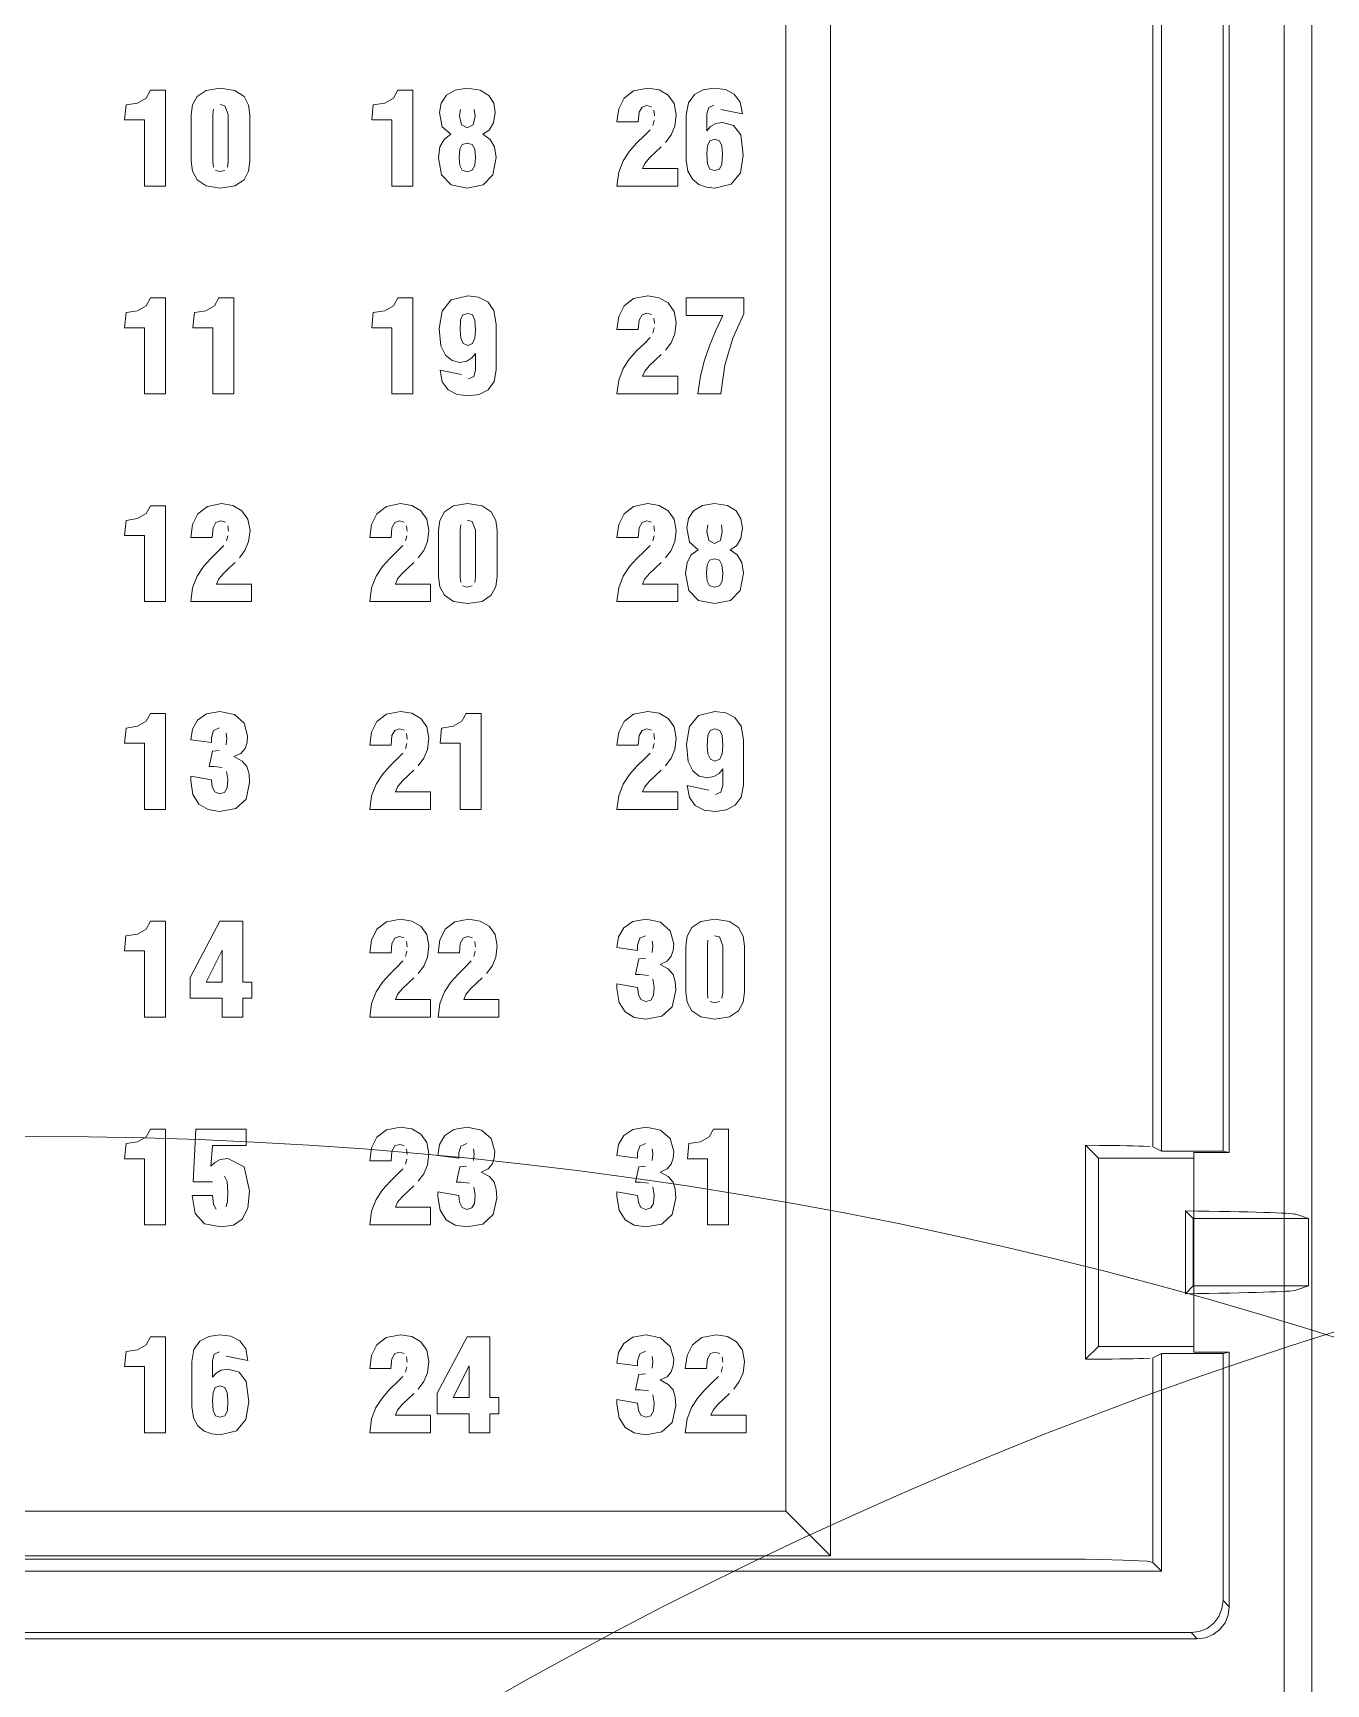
# Model space of a CAD drawing. Header units: millimetres. Extents: x -6000 to 26000, y -6000 to 26000.
# Drawn here: x 122.663 to 125.454, y -4534.939 to -4531.375 of the extents above; entities that cross this region are included whole.
import ezdxf

# ---------------------------------------------------------------- set-up
doc = ezdxf.new("R2010")
doc.units = ezdxf.units.MM
doc.header["$MEASUREMENT"] = 0
doc.layers.add('Чертеж и Рисунок_Ном._пера__7', color=7, linetype='Continuous', lineweight=15)

msp = doc.modelspace()

# ---------------------------------------------------------------- linework, layer by layer
at = {"layer": 'Чертеж и Рисунок_Ном._пера__7', "color": 7, "linetype": 'Continuous', "lineweight": 15}
for p, q in [((125.3639, -4534.9602), (125.3639, -4528.3644)), ((125.4242, -4528.3644), (125.4242, -4534.9602)), ((125.4242, -4528.3644), (125.4242, -4534.9602)), ((125.4242, -4534.9184), (125.4242, -4528.3647)), ((125.0804, -4533.7796), (125.0804, -4529.2135)), ((125.0996, -4533.7892), (125.0996, -4529.2039)), ((125.2322, -4533.7892), (125.2322, -4529.2039)), ((125.2456, -4529.2013), (125.2456, -4533.7919)), ((124.2885, -4534.5664), (124.2885, -4530.6716)), ((124.3849, -4530.768), (124.3849, -4534.6628)), ((124.9355, -4533.7763), (124.9634, -4533.8041)), ((124.9355, -4534.2384), (124.9355, -4533.7763)), ((125.0996, -4533.7892), (125.0804, -4533.7796)), ((125.2322, -4533.7892), (125.0996, -4533.7892)), ((125.2456, -4533.7919), (125.2322, -4533.7892)), ((124.9634, -4534.2105), (124.9634, -4533.8041)), ((124.9634, -4533.8041), (125.1691, -4533.8041)), ((125.1691, -4533.7919), (125.1691, -4533.8041)), ((125.2456, -4533.7919), (125.1691, -4533.7919)), ((125.1691, -4534.2105), (125.1691, -4533.8041)), ((125.1512, -4533.9179), (125.1512, -4534.0967)), ((125.1512, -4533.9179), (125.1679, -4533.9346)), ((125.4169, -4533.9346), (125.3892, -4533.9254)), ((125.1679, -4533.9346), (125.1679, -4534.08)), ((125.4169, -4533.9346), (125.1679, -4533.9346)), ((125.4169, -4533.9346), (125.4169, -4534.08)), ((125.1512, -4534.0967), (125.1679, -4534.08)), ((125.1679, -4534.08), (125.4169, -4534.08)), ((125.3892, -4534.0893), (125.4169, -4534.08)), ((124.9355, -4534.2384), (124.9634, -4534.2105)), ((124.9634, -4534.2105), (125.1691, -4534.2105)), ((125.1691, -4534.2228), (125.1691, -4534.2105)), ((125.0996, -4534.2255), (125.0804, -4534.235)), ((125.0804, -4534.6767), (125.0804, -4534.235)), ((125.2322, -4534.2255), (125.0996, -4534.2255)), ((125.0996, -4534.6959), (125.0996, -4534.2255)), ((125.2456, -4534.2228), (125.1691, -4534.2228)), ((125.2456, -4534.2228), (125.2322, -4534.2255)), ((125.2322, -4534.7593), (125.2322, -4534.2255)), ((125.2456, -4534.2228), (125.2456, -4534.7726)), ((120.917, -4534.5664), (124.2885, -4534.5664)), ((124.2885, -4534.5664), (124.3849, -4534.6628)), ((124.8719, -4534.6696), (120.3336, -4534.6696)), ((124.3849, -4534.6628), (120.8206, -4534.6628)), ((125.0804, -4534.6767), (125.0996, -4534.6959)), ((120.1059, -4534.6959), (125.0996, -4534.6959)), ((125.2456, -4534.7726), (125.2322, -4534.7593)), ((125.1763, -4534.8419), (120.0291, -4534.8419)), ((120.0425, -4534.8285), (125.163, -4534.8285)), ((125.1763, -4534.8419), (125.163, -4534.8285))]:
    msp.add_line(p, q, dxfattribs=at)
at = {"layer": 'Чертеж и Рисунок_Ном._пера__7', "color": 7, "linetype": 'Continuous', "lineweight": 15, "flags": 128}
for points in [[(122.904, -4531.7055), (122.9494, -4531.7055), (122.9494, -4531.4985), (122.917, -4531.4985), (122.9075, -4531.5155)], [(123.037, -4531.499), (123.0178, -4531.512)], [(123.0674, -4531.4941), (123.037, -4531.499)], [(123.0991, -4531.499), (123.0674, -4531.4941)], [(123.1187, -4531.5121), (123.0991, -4531.499)], [(123.4378, -4531.7055), (123.4831, -4531.7055), (123.4831, -4531.4985), (123.4507, -4531.4985), (123.4413, -4531.5155)], [(123.5743, -4531.4983), (123.5555, -4531.5096), (123.5443, -4531.5263)], [(123.6006, -4531.4941), (123.5743, -4531.4983)], [(123.6287, -4531.4984), (123.6006, -4531.4941)], [(123.6473, -4531.5098), (123.6287, -4531.4984)], [(123.9597, -4531.5), (123.9392, -4531.5158)], [(123.9901, -4531.4941), (123.9597, -4531.5)], [(124.0147, -4531.498), (123.9901, -4531.4941)], [(124.0342, -4531.5093), (124.0147, -4531.498)], [(124.047, -4531.5274), (124.0342, -4531.5093)], [(124.0908, -4531.508), (124.078, -4531.5259)], [(124.1331, -4531.4941), (124.1098, -4531.4975), (124.0908, -4531.508)], [(124.1577, -4531.4972), (124.1331, -4531.4941)], [(124.1771, -4531.5069), (124.1577, -4531.4972)], [(124.1898, -4531.5242), (124.1771, -4531.5069)], [(122.8889, -4531.5263), (122.864, -4531.5301), (122.8607, -4531.5627), (122.904, -4531.5627), (122.904, -4531.7055)], [(122.9075, -4531.5155), (122.8889, -4531.5263)], [(123.0076, -4531.5305), (123.0047, -4531.5521)], [(123.0178, -4531.512), (123.0076, -4531.5305)], [(123.0526, -4531.6645), (123.0515, -4531.6528), (123.0515, -4531.5513), (123.0526, -4531.5395)], [(123.0668, -4531.5298), (123.0774, -4531.5323)], [(123.0774, -4531.5323), (123.0845, -4531.5513), (123.0845, -4531.6528), (123.0829, -4531.6645)], [(123.1286, -4531.5306), (123.1187, -4531.5121)], [(123.1286, -4531.6732), (123.1313, -4531.6517), (123.1313, -4531.5521), (123.1286, -4531.5306)], [(123.4227, -4531.5263), (123.3977, -4531.5301), (123.3945, -4531.5627), (123.4378, -4531.5627), (123.4378, -4531.7055)], [(123.4413, -4531.5155), (123.4227, -4531.5263)], [(123.5443, -4531.5263), (123.5405, -4531.5465), (123.5467, -4531.5775)], [(123.5883, -4531.5734), (123.5841, -4531.5545), (123.586, -4531.5401)], [(123.6155, -4531.5401), (123.6174, -4531.5545), (123.6132, -4531.5734)], [(123.6577, -4531.5266), (123.6473, -4531.5098)], [(123.6609, -4531.5465), (123.6577, -4531.5266)], [(123.9275, -4531.539), (123.9238, -4531.5669), (123.9697, -4531.5669), (123.9717, -4531.5462), (123.9778, -4531.5349)], [(123.9392, -4531.5158), (123.9275, -4531.539)], [(123.9778, -4531.5349), (123.988, -4531.5315)], [(123.988, -4531.5315), (123.9983, -4531.5343)], [(124.0034, -4531.542), (124.0048, -4531.5536)], [(124.0516, -4531.5518), (124.047, -4531.5274)], [(124.078, -4531.5259), (124.0734, -4531.5518), (124.0734, -4531.6493), (124.077, -4531.6736)], [(124.1181, -4531.586), (124.1181, -4531.5498), (124.1218, -4531.5358)], [(124.1218, -4531.5358), (124.1331, -4531.5309)], [(124.1478, -4531.5401), (124.1944, -4531.5498), (124.1898, -4531.5242)], [(123.0047, -4531.5521), (123.0047, -4531.6517), (123.0076, -4531.6733), (123.0178, -4531.6919)], [(123.5467, -4531.5775), (123.5652, -4531.5936)], [(123.6132, -4531.5734), (123.6006, -4531.5798), (123.5883, -4531.5734)], [(123.6478, -4531.5848), (123.6573, -4531.569)], [(123.6573, -4531.569), (123.6609, -4531.5465)], [(124.0039, -4531.5634), (124.0009, -4531.5745)], [(124.0404, -4531.5952), (124.0485, -4531.5761)], [(124.0485, -4531.5761), (124.0516, -4531.5518)], [(124.1369, -4531.5705), (124.126, -4531.5769), (124.1181, -4531.586)], [(124.1514, -4531.568), (124.1369, -4531.5705)], [(124.1756, -4531.5745), (124.1514, -4531.568)], [(124.1909, -4531.5952), (124.1756, -4531.5745)], [(123.5652, -4531.5936), (123.5504, -4531.6048), (123.5413, -4531.6212)], [(123.5844, -4531.6259), (123.5898, -4531.6161), (123.6006, -4531.6131)], [(123.6006, -4531.6131), (123.6112, -4531.6161)], [(123.6112, -4531.6161), (123.6167, -4531.626), (123.6182, -4531.644)], [(123.6341, -4531.5936), (123.6478, -4531.5848)], [(123.6498, -4531.6048), (123.6341, -4531.5936)], [(123.6596, -4531.6211), (123.6498, -4531.6048)], [(123.9668, -4531.6123), (123.9511, -4531.63)], [(123.9821, -4531.5973), (123.9668, -4531.6123)], [(123.9951, -4531.5842), (123.9821, -4531.5973)], [(124.0286, -4531.6113), (124.0404, -4531.5952)], [(124.1181, -4531.636), (124.1193, -4531.6188), (124.1241, -4531.608), (124.1343, -4531.6042), (124.1448, -4531.608)], [(124.1448, -4531.608), (124.15, -4531.619)], [(124.1901, -4531.6767), (124.1962, -4531.6387), (124.1909, -4531.5952)], [(123.5413, -4531.6212), (123.5382, -4531.6446), (123.5452, -4531.6815)], [(123.5829, -4531.644), (123.5844, -4531.6259)], [(123.5844, -4531.6612), (123.5829, -4531.644)], [(123.6182, -4531.644), (123.6168, -4531.6612)], [(123.656, -4531.6814), (123.663, -4531.644), (123.6596, -4531.6211)], [(123.9374, -4531.6509), (123.9275, -4531.6759)], [(123.9511, -4531.63), (123.9374, -4531.6509)], [(123.984, -4531.6567), (123.9941, -4531.6447)], [(123.9941, -4531.6447), (124.0067, -4531.6325)], [(124.0067, -4531.6325), (124.0192, -4531.621)], [(124.1194, -4531.6577), (124.1181, -4531.636)], [(124.15, -4531.619), (124.1514, -4531.6363)], [(124.1514, -4531.6363), (124.1501, -4531.6582)], [(123.0774, -4531.6718), (123.0668, -4531.6743), (123.0571, -4531.6718)], [(123.1187, -4531.6918), (123.1286, -4531.6732)], [(123.5452, -4531.6815), (123.5661, -4531.703)], [(123.5898, -4531.6713), (123.5844, -4531.6612)], [(123.6114, -4531.6713), (123.6006, -4531.6746), (123.5898, -4531.6713)], [(123.6168, -4531.6612), (123.6114, -4531.6713)], [(123.6351, -4531.703), (123.656, -4531.6814)], [(123.9238, -4531.7055), (124.0551, -4531.7055), (124.0551, -4531.6676), (123.9792, -4531.6676), (123.984, -4531.6567)], [(123.9275, -4531.6759), (123.9238, -4531.7055)], [(124.077, -4531.6736), (124.0865, -4531.6909)], [(124.1242, -4531.669), (124.1194, -4531.6577)], [(124.1343, -4531.6723), (124.1242, -4531.669)], [(124.1449, -4531.6692), (124.1343, -4531.6723)], [(124.1501, -4531.6582), (124.1449, -4531.6692)], [(124.1702, -4531.7012), (124.1901, -4531.6767)], [(123.0178, -4531.6919), (123.037, -4531.705)], [(123.037, -4531.705), (123.0674, -4531.7099)], [(123.0674, -4531.7099), (123.0991, -4531.705)], [(123.0991, -4531.705), (123.1187, -4531.6918)], [(123.5661, -4531.703), (123.6006, -4531.7099)], [(123.6006, -4531.7099), (123.6351, -4531.703)], [(124.0865, -4531.6909), (124.1004, -4531.7021), (124.1169, -4531.7081), (124.1343, -4531.7099)], [(124.1343, -4531.7099), (124.1702, -4531.7012)], [(122.9075, -4531.964), (122.8889, -4531.9748)], [(122.904, -4532.1541), (122.9494, -4532.1541), (122.9494, -4531.9471), (122.917, -4531.9471), (122.9075, -4531.964)], [(123.055, -4531.964), (123.0364, -4531.9748)], [(123.0515, -4532.1541), (123.0969, -4532.1541), (123.0969, -4531.9471), (123.0645, -4531.9471), (123.055, -4531.964)], [(123.4413, -4531.964), (123.4227, -4531.9748)], [(123.4378, -4532.1541), (123.4831, -4532.1541), (123.4831, -4531.9471), (123.4507, -4531.9471), (123.4413, -4531.964)], [(123.6015, -4531.9427), (123.5659, -4531.9513), (123.5463, -4531.9755)], [(123.6251, -4531.9456), (123.6015, -4531.9427)], [(123.658, -4531.9743), (123.6447, -4531.9556), (123.6251, -4531.9456)], [(123.9392, -4531.9644), (123.9275, -4531.9875)], [(123.9597, -4531.9485), (123.9392, -4531.9644)], [(123.9901, -4531.9427), (123.9597, -4531.9485)], [(124.0147, -4531.9466), (123.9901, -4531.9427)], [(124.0342, -4531.9579), (124.0147, -4531.9466)], [(124.047, -4531.976), (124.0342, -4531.9579)], [(124.1736, -4532.0339), (124.1976, -4531.9816), (124.1976, -4531.9471), (124.0728, -4531.9471), (124.0728, -4531.9851), (124.1526, -4531.9851), (124.1368, -4532.019)], [(122.8889, -4531.9748), (122.864, -4531.9786), (122.8607, -4532.0113), (122.904, -4532.0113), (122.904, -4532.1541)], [(123.0364, -4531.9748), (123.0115, -4531.9786), (123.0082, -4532.0113), (123.0515, -4532.0113), (123.0515, -4532.1541)], [(123.4227, -4531.9748), (123.3977, -4531.9786), (123.3945, -4532.0113), (123.4378, -4532.0113), (123.4378, -4532.1541)], [(123.5463, -4531.9755), (123.5402, -4532.0134), (123.5438, -4532.0504)], [(123.585, -4532.0166), (123.5862, -4531.9947)], [(123.5862, -4531.9947), (123.5911, -4531.9835)], [(123.5911, -4531.9835), (123.6015, -4531.9804)], [(123.6015, -4531.9804), (123.6117, -4531.9836)], [(123.6117, -4531.9836), (123.6168, -4531.9949)], [(123.6168, -4531.9949), (123.6182, -4532.0166)], [(123.6583, -4532.1277), (123.663, -4532.102), (123.663, -4532.0036), (123.658, -4531.9743)], [(123.9275, -4531.9875), (123.9238, -4532.0154), (123.9697, -4532.0154), (123.9717, -4531.9948), (123.9778, -4531.9835)], [(123.9778, -4531.9835), (123.988, -4531.9801)], [(123.988, -4531.9801), (123.9983, -4531.9828)], [(124.0034, -4531.9905), (124.0048, -4532.0022)], [(124.0516, -4532.0004), (124.047, -4531.976)], [(124.0485, -4532.0247), (124.0516, -4532.0004)], [(123.5864, -4532.0342), (123.585, -4532.0166)], [(123.6015, -4532.0499), (123.5916, -4532.0457), (123.5864, -4532.0342)], [(123.6168, -4532.0342), (123.6117, -4532.0457)], [(123.6182, -4532.0166), (123.6168, -4532.0342)], [(123.9951, -4532.0328), (123.9821, -4532.0459)], [(124.0039, -4532.0119), (124.0009, -4532.023)], [(124.0286, -4532.0599), (124.0404, -4532.0438)], [(124.0404, -4532.0438), (124.0485, -4532.0247)], [(124.1368, -4532.019), (124.1235, -4532.0504)], [(124.1566, -4532.0923), (124.1736, -4532.0339)], [(123.5438, -4532.0504), (123.5534, -4532.0709)], [(123.5534, -4532.0709), (123.5676, -4532.0824)], [(123.5994, -4532.0833), (123.6104, -4532.0764)], [(123.6117, -4532.0457), (123.6015, -4532.0499)], [(123.6104, -4532.0764), (123.6182, -4532.0669), (123.6182, -4532.1029), (123.6145, -4532.1168)], [(123.9511, -4532.0785), (123.9374, -4532.0995)], [(123.9668, -4532.0609), (123.9511, -4532.0785)], [(123.9821, -4532.0459), (123.9668, -4532.0609)], [(124.0067, -4532.081), (124.0192, -4532.0695)], [(124.1235, -4532.0504), (124.1128, -4532.0816)], [(123.5417, -4532.1029), (123.5463, -4532.1284), (123.559, -4532.1457)], [(123.5883, -4532.1126), (123.5417, -4532.1029)], [(123.5676, -4532.0824), (123.5847, -4532.0861)], [(123.5847, -4532.0861), (123.5994, -4532.0833)], [(123.9238, -4532.1541), (124.0551, -4532.1541), (124.0551, -4532.1161), (123.9792, -4532.1161), (123.984, -4532.1053)], [(123.9374, -4532.0995), (123.9275, -4532.1244)], [(123.984, -4532.1053), (123.9941, -4532.0932)], [(123.9941, -4532.0932), (124.0067, -4532.081)], [(124.1128, -4532.0816), (124.1044, -4532.1154)], [(124.1482, -4532.1541), (124.1566, -4532.0923)], [(123.559, -4532.1457), (123.5784, -4532.1555)], [(123.6145, -4532.1168), (123.6029, -4532.1217)], [(123.6263, -4532.1553), (123.6454, -4532.1452)], [(123.6454, -4532.1452), (123.6583, -4532.1277)], [(123.9275, -4532.1244), (123.9238, -4532.1541)], [(124.1044, -4532.1154), (124.0984, -4532.1541), (124.1482, -4532.1541)], [(123.5784, -4532.1555), (123.6029, -4532.1585), (123.6263, -4532.1553)], [(122.904, -4532.6026), (122.9494, -4532.6026), (122.9494, -4532.3957), (122.917, -4532.3957), (122.9075, -4532.4126)], [(123.0397, -4532.3971), (123.0192, -4532.4129)], [(123.0701, -4532.3912), (123.0397, -4532.3971)], [(123.0947, -4532.3951), (123.0701, -4532.3912)], [(123.1142, -4532.4064), (123.0947, -4532.3951)], [(123.426, -4532.3971), (123.4054, -4532.4129)], [(123.4563, -4532.3912), (123.426, -4532.3971)], [(123.481, -4532.3951), (123.4563, -4532.3912)], [(123.5004, -4532.4064), (123.481, -4532.3951)], [(123.5707, -4532.3961), (123.5515, -4532.4091)], [(123.6012, -4532.3912), (123.5707, -4532.3961)], [(123.6329, -4532.3962), (123.6012, -4532.3912)], [(123.6525, -4532.4092), (123.6329, -4532.3962)], [(123.9597, -4532.3971), (123.9392, -4532.4129)], [(123.9901, -4532.3912), (123.9597, -4532.3971)], [(124.0147, -4532.3951), (123.9901, -4532.3912)], [(124.0342, -4532.4064), (124.0147, -4532.3951)], [(124.1081, -4532.3954), (124.0893, -4532.4068), (124.078, -4532.4234)], [(124.1343, -4532.3912), (124.1081, -4532.3954)], [(124.1624, -4532.3955), (124.1343, -4532.3912)], [(124.1811, -4532.407), (124.1624, -4532.3955)], [(122.8889, -4532.4234), (122.864, -4532.4272), (122.8607, -4532.4598), (122.904, -4532.4598), (122.904, -4532.6026)], [(122.9075, -4532.4126), (122.8889, -4532.4234)], [(123.0075, -4532.4361), (123.0038, -4532.464), (123.0497, -4532.464), (123.0517, -4532.4433), (123.0578, -4532.432)], [(123.0192, -4532.4129), (123.0075, -4532.4361)], [(123.0578, -4532.432), (123.068, -4532.4286)], [(123.068, -4532.4286), (123.0783, -4532.4314)], [(123.127, -4532.4245), (123.1142, -4532.4064)], [(123.1316, -4532.4489), (123.127, -4532.4245)], [(123.3938, -4532.4361), (123.3901, -4532.464), (123.436, -4532.464), (123.438, -4532.4433), (123.4441, -4532.432)], [(123.4054, -4532.4129), (123.3938, -4532.4361)], [(123.4441, -4532.432), (123.4543, -4532.4286)], [(123.4543, -4532.4286), (123.4645, -4532.4314)], [(123.5132, -4532.4245), (123.5004, -4532.4064)], [(123.5178, -4532.4489), (123.5132, -4532.4245)], [(123.5414, -4532.4277), (123.5385, -4532.4493)], [(123.5515, -4532.4091), (123.5414, -4532.4277)], [(123.6006, -4532.4269), (123.6112, -4532.4294)], [(123.6112, -4532.4294), (123.6182, -4532.4484), (123.6182, -4532.5499), (123.6167, -4532.5617)], [(123.6623, -4532.4277), (123.6525, -4532.4092)], [(123.6623, -4532.5703), (123.6651, -4532.5488), (123.6651, -4532.4493), (123.6623, -4532.4277)], [(123.9275, -4532.4361), (123.9238, -4532.464), (123.9697, -4532.464), (123.9717, -4532.4433), (123.9778, -4532.432)], [(123.9392, -4532.4129), (123.9275, -4532.4361)], [(123.9778, -4532.432), (123.988, -4532.4286)], [(123.988, -4532.4286), (123.9983, -4532.4314)], [(124.047, -4532.4245), (124.0342, -4532.4064)], [(124.0516, -4532.4489), (124.047, -4532.4245)], [(124.078, -4532.4234), (124.0743, -4532.4436), (124.0804, -4532.4746)], [(124.1914, -4532.4237), (124.1811, -4532.407)], [(124.1947, -4532.4436), (124.1914, -4532.4237)], [(123.0839, -4532.4605), (123.0809, -4532.4716)], [(123.0834, -4532.4391), (123.0848, -4532.4507)], [(123.1285, -4532.4732), (123.1316, -4532.4489)], [(123.4701, -4532.4605), (123.4671, -4532.4716)], [(123.4696, -4532.4391), (123.471, -4532.4507)], [(123.5148, -4532.4732), (123.5178, -4532.4489)], [(123.5385, -4532.4493), (123.5385, -4532.5488), (123.5414, -4532.5704), (123.5515, -4532.589)], [(123.5864, -4532.5617), (123.5853, -4532.5499), (123.5853, -4532.4484), (123.5864, -4532.4366)], [(124.0039, -4532.4605), (124.0009, -4532.4716)], [(124.0034, -4532.4391), (124.0048, -4532.4507)], [(124.0485, -4532.4732), (124.0516, -4532.4489)], [(124.122, -4532.4705), (124.1178, -4532.4516), (124.1197, -4532.4372)], [(124.1469, -4532.4705), (124.1343, -4532.4769), (124.122, -4532.4705)], [(124.1492, -4532.4372), (124.1511, -4532.4516), (124.1469, -4532.4705)], [(124.1815, -4532.4819), (124.191, -4532.4661)], [(124.191, -4532.4661), (124.1947, -4532.4436)], [(123.0621, -4532.4944), (123.0468, -4532.5095)], [(123.0751, -4532.4813), (123.0621, -4532.4944)], [(123.1086, -4532.5084), (123.1204, -4532.4923)], [(123.1204, -4532.4923), (123.1285, -4532.4732)], [(123.4484, -4532.4944), (123.4331, -4532.5095)], [(123.4613, -4532.4813), (123.4484, -4532.4944)], [(123.4949, -4532.5084), (123.5066, -4532.4923)], [(123.5066, -4532.4923), (123.5148, -4532.4732)], [(123.9821, -4532.4944), (123.9668, -4532.5095)], [(123.9951, -4532.4813), (123.9821, -4532.4944)], [(124.0286, -4532.5084), (124.0404, -4532.4923)], [(124.0404, -4532.4923), (124.0485, -4532.4732)], [(124.099, -4532.4908), (124.0841, -4532.5019), (124.075, -4532.5183)], [(124.0804, -4532.4746), (124.099, -4532.4908)], [(124.1679, -4532.4908), (124.1815, -4532.4819)], [(124.1835, -4532.5019), (124.1679, -4532.4908)], [(124.1933, -4532.5182), (124.1835, -4532.5019)], [(123.0311, -4532.5271), (123.0174, -4532.548)], [(123.0468, -4532.5095), (123.0311, -4532.5271)], [(123.064, -4532.5538), (123.0741, -4532.5418)], [(123.0741, -4532.5418), (123.0867, -4532.5296)], [(123.0867, -4532.5296), (123.0992, -4532.5181)], [(123.4174, -4532.5271), (123.4036, -4532.548)], [(123.4331, -4532.5095), (123.4174, -4532.5271)], [(123.4502, -4532.5538), (123.4603, -4532.5418)], [(123.4603, -4532.5418), (123.473, -4532.5296)], [(123.473, -4532.5296), (123.4854, -4532.5181)], [(123.9511, -4532.5271), (123.9374, -4532.548)], [(123.9668, -4532.5095), (123.9511, -4532.5271)], [(123.984, -4532.5538), (123.9941, -4532.5418)], [(123.9941, -4532.5418), (124.0067, -4532.5296)], [(124.0067, -4532.5296), (124.0192, -4532.5181)], [(124.075, -4532.5183), (124.0719, -4532.5417), (124.0789, -4532.5786)], [(124.1167, -4532.5411), (124.1182, -4532.523)], [(124.1182, -4532.5583), (124.1167, -4532.5411)], [(124.1182, -4532.523), (124.1236, -4532.5132), (124.1343, -4532.5102)], [(124.1343, -4532.5102), (124.1449, -4532.5132)], [(124.1449, -4532.5132), (124.1504, -4532.5231), (124.152, -4532.5411)], [(124.152, -4532.5411), (124.1506, -4532.5583)], [(124.1897, -4532.5785), (124.1967, -4532.5411), (124.1933, -4532.5182)], [(123.0038, -4532.6026), (123.1351, -4532.6026), (123.1351, -4532.5647), (123.0592, -4532.5647), (123.064, -4532.5538)], [(123.0075, -4532.573), (123.0038, -4532.6026)], [(123.0174, -4532.548), (123.0075, -4532.573)], [(123.3901, -4532.6026), (123.5214, -4532.6026), (123.5214, -4532.5647), (123.4454, -4532.5647), (123.4502, -4532.5538)], [(123.3938, -4532.573), (123.3901, -4532.6026)], [(123.4036, -4532.548), (123.3938, -4532.573)], [(123.6112, -4532.5689), (123.6006, -4532.5714), (123.5909, -4532.5689)], [(123.6525, -4532.589), (123.6623, -4532.5703)], [(123.9238, -4532.6026), (124.0551, -4532.6026), (124.0551, -4532.5647), (123.9792, -4532.5647), (123.984, -4532.5538)], [(123.9275, -4532.573), (123.9238, -4532.6026)], [(123.9374, -4532.548), (123.9275, -4532.573)], [(124.1236, -4532.5684), (124.1182, -4532.5583)], [(124.1452, -4532.5684), (124.1343, -4532.5717), (124.1236, -4532.5684)], [(124.1506, -4532.5583), (124.1452, -4532.5684)], [(124.1688, -4532.6001), (124.1897, -4532.5785)], [(123.5515, -4532.589), (123.5707, -4532.6022)], [(123.5707, -4532.6022), (123.6012, -4532.607)], [(123.6012, -4532.607), (123.6329, -4532.6021)], [(123.6329, -4532.6021), (123.6525, -4532.589)], [(124.0789, -4532.5786), (124.0998, -4532.6001)], [(124.0998, -4532.6001), (124.1343, -4532.607)], [(124.1343, -4532.607), (124.1688, -4532.6001)], [(122.9075, -4532.8611), (122.8889, -4532.8719)], [(122.904, -4533.0512), (122.9494, -4533.0512), (122.9494, -4532.8442), (122.917, -4532.8442), (122.9075, -4532.8611)], [(123.0183, -4532.8584), (123.0071, -4532.8779), (123.0035, -4532.901), (123.0483, -4532.9069)], [(123.0379, -4532.8449), (123.0183, -4532.8584)], [(123.0665, -4532.8398), (123.0379, -4532.8449)], [(123.0978, -4532.8465), (123.0665, -4532.8398)], [(123.1187, -4532.8648), (123.0978, -4532.8465)], [(123.4054, -4532.8615), (123.3938, -4532.8846)], [(123.426, -4532.8456), (123.4054, -4532.8615)], [(123.4563, -4532.8398), (123.426, -4532.8456)], [(123.481, -4532.8437), (123.4563, -4532.8398)], [(123.5004, -4532.855), (123.481, -4532.8437)], [(123.5132, -4532.8731), (123.5004, -4532.855)], [(123.5888, -4532.8611), (123.5702, -4532.8719)], [(123.5853, -4533.0512), (123.6306, -4533.0512), (123.6306, -4532.8442), (123.5982, -4532.8442), (123.5888, -4532.8611)], [(123.9392, -4532.8615), (123.9275, -4532.8846)], [(123.9597, -4532.8456), (123.9392, -4532.8615)], [(123.9901, -4532.8398), (123.9597, -4532.8456)], [(124.0147, -4532.8437), (123.9901, -4532.8398)], [(124.0342, -4532.855), (124.0147, -4532.8437)], [(124.047, -4532.8731), (124.0342, -4532.855)], [(124.1352, -4532.8398), (124.0997, -4532.8484), (124.08, -4532.8726)], [(124.1589, -4532.8427), (124.1352, -4532.8398)], [(124.1918, -4532.8714), (124.1784, -4532.8527), (124.1589, -4532.8427)], [(122.8889, -4532.8719), (122.864, -4532.8757), (122.8607, -4532.9084), (122.904, -4532.9084), (122.904, -4533.0512)], [(123.0483, -4532.9069), (123.0483, -4532.8957), (123.053, -4532.8809)], [(123.053, -4532.8809), (123.0656, -4532.8754)], [(123.08, -4532.8868), (123.0815, -4532.8975), (123.0799, -4532.9118)], [(123.1263, -4532.8925), (123.1187, -4532.8648)], [(123.1252, -4532.907), (123.1263, -4532.8925)], [(123.3938, -4532.8846), (123.3901, -4532.9125), (123.436, -4532.9125), (123.438, -4532.8919), (123.4441, -4532.8806)], [(123.4441, -4532.8806), (123.4543, -4532.8772)], [(123.4543, -4532.8772), (123.4645, -4532.8799)], [(123.4696, -4532.8876), (123.471, -4532.8993)], [(123.5178, -4532.8975), (123.5132, -4532.8731)], [(123.5148, -4532.9218), (123.5178, -4532.8975)], [(123.5702, -4532.8719), (123.5452, -4532.8757), (123.542, -4532.9084), (123.5853, -4532.9084), (123.5853, -4533.0512)], [(123.9275, -4532.8846), (123.9238, -4532.9125), (123.9697, -4532.9125), (123.9717, -4532.8919), (123.9778, -4532.8806)], [(123.9778, -4532.8806), (123.988, -4532.8772)], [(123.988, -4532.8772), (123.9983, -4532.8799)], [(124.0034, -4532.8876), (124.0048, -4532.8993)], [(124.0516, -4532.8975), (124.047, -4532.8731)], [(124.0485, -4532.9218), (124.0516, -4532.8975)], [(124.08, -4532.8726), (124.074, -4532.9105), (124.0775, -4532.9475)], [(124.1187, -4532.9137), (124.1199, -4532.8918)], [(124.1199, -4532.8918), (124.1248, -4532.8806)], [(124.1248, -4532.8806), (124.1352, -4532.8775)], [(124.1352, -4532.8775), (124.1455, -4532.8807)], [(124.1455, -4532.8807), (124.1506, -4532.892)], [(124.1506, -4532.892), (124.152, -4532.9137)], [(124.192, -4533.0248), (124.1967, -4532.9991), (124.1967, -4532.9007), (124.1918, -4532.8714)], [(123.065, -4532.9244), (123.0506, -4532.9255), (123.0436, -4532.9587), (123.0539, -4532.9587), (123.0716, -4532.961)], [(123.0969, -4532.9373), (123.1119, -4532.9302)], [(123.1119, -4532.9302), (123.1209, -4532.9198)], [(123.1209, -4532.9198), (123.1252, -4532.907)], [(123.4613, -4532.9299), (123.4484, -4532.943)], [(123.4701, -4532.909), (123.4671, -4532.9201)], [(123.5066, -4532.9409), (123.5148, -4532.9218)], [(123.9951, -4532.9299), (123.9821, -4532.943)], [(124.0039, -4532.909), (124.0009, -4532.9201)], [(124.0404, -4532.9409), (124.0485, -4532.9218)], [(124.1202, -4532.9314), (124.1187, -4532.9137)], [(124.1352, -4532.947), (124.1253, -4532.9428), (124.1202, -4532.9314)], [(124.1506, -4532.9314), (124.1455, -4532.9428)], [(124.152, -4532.9137), (124.1506, -4532.9314)], [(123.0811, -4532.9694), (123.0839, -4532.9864)], [(123.1146, -4532.9469), (123.0969, -4532.9373)], [(123.1248, -4532.9589), (123.1146, -4532.9469)], [(123.1296, -4532.9742), (123.1248, -4532.9589)], [(123.4331, -4532.958), (123.4174, -4532.9756)], [(123.4484, -4532.943), (123.4331, -4532.958)], [(123.473, -4532.9781), (123.4854, -4532.9666)], [(123.4949, -4532.957), (123.5066, -4532.9409)], [(123.9668, -4532.958), (123.9511, -4532.9756)], [(123.9821, -4532.943), (123.9668, -4532.958)], [(124.0067, -4532.9781), (124.0192, -4532.9666)], [(124.0286, -4532.957), (124.0404, -4532.9409)], [(124.0775, -4532.9475), (124.0872, -4532.968)], [(124.0872, -4532.968), (124.1013, -4532.9796)], [(124.1455, -4532.9428), (124.1352, -4532.947)], [(124.1441, -4532.9735), (124.152, -4532.964), (124.152, -4533), (124.1482, -4533.0139)], [(123.0499, -4533.0022), (123.0483, -4532.9873), (123.0035, -4532.9793), (123.0035, -4532.9897), (123.0082, -4533.0194)], [(123.0555, -4533.0133), (123.0499, -4533.0022)], [(123.0839, -4532.9864), (123.0823, -4533.0046), (123.0767, -4533.0146)], [(123.1229, -4533.029), (123.1307, -4532.9932)], [(123.1307, -4532.9932), (123.1296, -4532.9742)], [(123.3901, -4533.0512), (123.5214, -4533.0512), (123.5214, -4533.0132), (123.4454, -4533.0132), (123.4502, -4533.0024)], [(123.4036, -4532.9966), (123.3938, -4533.0216)], [(123.4174, -4532.9756), (123.4036, -4532.9966)], [(123.4502, -4533.0024), (123.4603, -4532.9904)], [(123.4603, -4532.9904), (123.473, -4532.9781)], [(123.9238, -4533.0512), (124.0551, -4533.0512), (124.0551, -4533.0132), (123.9792, -4533.0132), (123.984, -4533.0024)], [(123.9374, -4532.9966), (123.9275, -4533.0216)], [(123.9511, -4532.9756), (123.9374, -4532.9966)], [(123.984, -4533.0024), (123.9941, -4532.9904)], [(123.9941, -4532.9904), (124.0067, -4532.9781)], [(124.0754, -4533), (124.08, -4533.0255), (124.0927, -4533.0428)], [(124.1221, -4533.0097), (124.0754, -4533)], [(124.1013, -4532.9796), (124.1184, -4532.9832)], [(124.1184, -4532.9832), (124.1331, -4532.9804)], [(124.1331, -4532.9804), (124.1441, -4532.9735)], [(123.0082, -4533.0194), (123.0211, -4533.0399)], [(123.0211, -4533.0399), (123.0409, -4533.0518)], [(123.0659, -4533.0176), (123.0555, -4533.0133)], [(123.0767, -4533.0146), (123.0659, -4533.0176)], [(123.1007, -4533.0492), (123.1229, -4533.029)], [(123.3938, -4533.0216), (123.3901, -4533.0512)], [(123.9275, -4533.0216), (123.9238, -4533.0512)], [(124.1482, -4533.0139), (124.1367, -4533.0188)], [(124.1792, -4533.0424), (124.192, -4533.0248)], [(123.0409, -4533.0518), (123.0659, -4533.0556)], [(123.0659, -4533.0556), (123.1007, -4533.0492)], [(124.0927, -4533.0428), (124.1121, -4533.0526)], [(124.1121, -4533.0526), (124.1367, -4533.0556), (124.1601, -4533.0524)], [(124.1601, -4533.0524), (124.1792, -4533.0424)], [(123.4563, -4533.2884), (123.426, -4533.2942)], [(123.481, -4533.2922), (123.4563, -4533.2884)], [(123.6038, -4533.2884), (123.5735, -4533.2942)], [(123.6285, -4533.2922), (123.6038, -4533.2884)], [(123.9865, -4533.2884), (123.9579, -4533.2934)], [(124.0178, -4533.295), (123.9865, -4533.2884)], [(124.1349, -4533.2884), (124.1045, -4533.2932)], [(124.1666, -4533.2933), (124.1349, -4533.2884)], [(122.8888, -4533.3205), (122.8638, -4533.3243), (122.8606, -4533.3569), (122.9039, -4533.3569), (122.9039, -4533.4997)], [(122.9074, -4533.3097), (122.8888, -4533.3205)], [(122.9039, -4533.4997), (122.9492, -4533.4997), (122.9492, -4533.2928), (122.9168, -4533.2928), (122.9074, -4533.3097)], [(123.4054, -4533.31), (123.3938, -4533.3332)], [(123.426, -4533.2942), (123.4054, -4533.31)], [(123.4441, -4533.3291), (123.4543, -4533.3257)], [(123.4543, -4533.3257), (123.4645, -4533.3285)], [(123.5004, -4533.3035), (123.481, -4533.2922)], [(123.5132, -4533.3216), (123.5004, -4533.3035)], [(123.5178, -4533.3461), (123.5132, -4533.3216)], [(123.5529, -4533.31), (123.5413, -4533.3332)], [(123.5735, -4533.2942), (123.5529, -4533.31)], [(123.5916, -4533.3291), (123.6018, -4533.3257)], [(123.6018, -4533.3257), (123.612, -4533.3285)], [(123.6479, -4533.3035), (123.6285, -4533.2922)], [(123.6607, -4533.3216), (123.6479, -4533.3035)], [(123.6653, -4533.3461), (123.6607, -4533.3216)], [(123.9383, -4533.307), (123.9271, -4533.3265), (123.9235, -4533.3496), (123.9683, -4533.3555)], [(123.9579, -4533.2934), (123.9383, -4533.307)], [(123.973, -4533.3295), (123.9856, -4533.324)], [(124.0387, -4533.3134), (124.0178, -4533.295)], [(124.0463, -4533.3411), (124.0387, -4533.3134)], [(124.0751, -4533.3248), (124.0722, -4533.3464)], [(124.0852, -4533.3062), (124.0751, -4533.3248)], [(124.1045, -4533.2932), (124.0852, -4533.3062)], [(124.1343, -4533.324), (124.1449, -4533.3265)], [(124.1449, -4533.3265), (124.152, -4533.3455), (124.152, -4533.447), (124.1504, -4533.4588)], [(124.1862, -4533.3063), (124.1666, -4533.2933)], [(124.1961, -4533.3249), (124.1862, -4533.3063)], [(124.1961, -4533.4674), (124.1988, -4533.4459), (124.1988, -4533.3464), (124.1961, -4533.3249)], [(123.3938, -4533.3332), (123.3901, -4533.3611), (123.436, -4533.3611), (123.438, -4533.3404), (123.4441, -4533.3291)], [(123.4701, -4533.3576), (123.4671, -4533.3687)], [(123.4696, -4533.3362), (123.471, -4533.3478)], [(123.5148, -4533.3704), (123.5178, -4533.3461)], [(123.5413, -4533.3332), (123.5376, -4533.3611), (123.5835, -4533.3611), (123.5855, -4533.3404), (123.5916, -4533.3291)], [(123.6176, -4533.3576), (123.6146, -4533.3687)], [(123.6171, -4533.3362), (123.6185, -4533.3478)], [(123.6623, -4533.3704), (123.6653, -4533.3461)], [(123.9683, -4533.3555), (123.9683, -4533.3443), (123.973, -4533.3295)], [(124, -4533.3354), (124.0015, -4533.3461), (123.9999, -4533.3604)], [(124.0408, -4533.3684), (124.0452, -4533.3555)], [(124.0452, -4533.3555), (124.0463, -4533.3411)], [(124.0722, -4533.3464), (124.0722, -4533.4459), (124.0751, -4533.4675), (124.0852, -4533.4862)], [(124.1201, -4533.4588), (124.119, -4533.447), (124.119, -4533.3455), (124.1201, -4533.3337)], [(123.4484, -4533.3915), (123.4331, -4533.4066)], [(123.4613, -4533.3785), (123.4484, -4533.3915)], [(123.4949, -4533.4055), (123.5066, -4533.3894)], [(123.5066, -4533.3894), (123.5148, -4533.3704)], [(123.5959, -4533.3915), (123.5806, -4533.4066)], [(123.6088, -4533.3785), (123.5959, -4533.3915)], [(123.6424, -4533.4055), (123.6541, -4533.3894)], [(123.6541, -4533.3894), (123.6623, -4533.3704)], [(123.985, -4533.373), (123.9706, -4533.374), (123.9636, -4533.4073), (123.9739, -4533.4073), (123.9916, -4533.4096)], [(124.0169, -4533.3858), (124.0319, -4533.3788)], [(124.0346, -4533.3954), (124.0169, -4533.3858)], [(124.0319, -4533.3788), (124.0408, -4533.3684)], [(124.0448, -4533.4075), (124.0346, -4533.3954)], [(123.4174, -4533.4242), (123.4036, -4533.4451)], [(123.4331, -4533.4066), (123.4174, -4533.4242)], [(123.4603, -4533.4389), (123.473, -4533.4267)], [(123.473, -4533.4267), (123.4854, -4533.4152)], [(123.5649, -4533.4242), (123.5511, -4533.4451)], [(123.5806, -4533.4066), (123.5649, -4533.4242)], [(123.6078, -4533.4389), (123.6205, -4533.4267)], [(123.6205, -4533.4267), (123.6329, -4533.4152)], [(123.9699, -4533.4508), (123.9683, -4533.4359), (123.9235, -4533.4279), (123.9235, -4533.4382), (123.9282, -4533.4679)], [(124.0011, -4533.418), (124.0039, -4533.435)], [(124.0496, -4533.4227), (124.0448, -4533.4075)], [(124.0507, -4533.4417), (124.0496, -4533.4227)], [(123.3901, -4533.4997), (123.5214, -4533.4997), (123.5214, -4533.4618), (123.4454, -4533.4618), (123.4502, -4533.4509)], [(123.4036, -4533.4451), (123.3938, -4533.4701)], [(123.4502, -4533.4509), (123.4603, -4533.4389)], [(123.5376, -4533.4997), (123.6689, -4533.4997), (123.6689, -4533.4618), (123.5929, -4533.4618), (123.5977, -4533.4509)], [(123.5511, -4533.4451), (123.5413, -4533.4701)], [(123.5977, -4533.4509), (123.6078, -4533.4389)], [(123.9282, -4533.4679), (123.9411, -4533.4884)], [(123.9755, -4533.4619), (123.9699, -4533.4508)], [(123.9859, -4533.4662), (123.9755, -4533.4619)], [(123.9967, -4533.4631), (123.9859, -4533.4662)], [(124.0039, -4533.435), (124.0023, -4533.4531), (123.9967, -4533.4631)], [(124.0428, -4533.4776), (124.0507, -4533.4417)], [(124.1449, -4533.466), (124.1343, -4533.4685), (124.1246, -4533.466)], [(124.1862, -4533.4861), (124.1961, -4533.4674)], [(123.3938, -4533.4701), (123.3901, -4533.4997)], [(123.5413, -4533.4701), (123.5376, -4533.4997)], [(123.9411, -4533.4884), (123.9609, -4533.5003)], [(123.9609, -4533.5003), (123.9859, -4533.5042)], [(123.9859, -4533.5042), (124.0207, -4533.4978)], [(124.0207, -4533.4978), (124.0428, -4533.4776)], [(124.0852, -4533.4862), (124.1045, -4533.4993)], [(124.1045, -4533.4993), (124.1349, -4533.5042)], [(124.1349, -4533.5042), (124.1666, -4533.4992)], [(124.1666, -4533.4992), (124.1862, -4533.4861)], [(122.904, -4533.9483), (122.9494, -4533.9483), (122.9494, -4533.7413), (122.917, -4533.7413), (122.9075, -4533.7583)], [(123.0509, -4533.7767), (123.1231, -4533.7767), (123.1231, -4533.7413), (123.0147, -4533.7413), (123.0088, -4533.8553), (123.0509, -4533.8553)], [(123.426, -4533.7428), (123.4054, -4533.7586)], [(123.4563, -4533.7369), (123.426, -4533.7428)], [(123.481, -4533.7408), (123.4563, -4533.7369)], [(123.5004, -4533.7521), (123.481, -4533.7408)], [(123.5132, -4533.7702), (123.5004, -4533.7521)], [(123.5717, -4533.742), (123.5521, -4533.7555)], [(123.6003, -4533.7369), (123.5717, -4533.742)], [(123.6316, -4533.7436), (123.6003, -4533.7369)], [(123.6525, -4533.7619), (123.6316, -4533.7436)], [(123.9579, -4533.742), (123.9383, -4533.7555)], [(123.9865, -4533.7369), (123.9579, -4533.742)], [(124.0178, -4533.7436), (123.9865, -4533.7369)], [(124.0387, -4533.7619), (124.0178, -4533.7436)], [(124.119, -4533.9483), (124.1644, -4533.9483), (124.1644, -4533.7413), (124.132, -4533.7413), (124.1225, -4533.7583)], [(122.8889, -4533.769), (122.864, -4533.7728), (122.8607, -4533.8055), (122.904, -4533.8055), (122.904, -4533.9483)], [(122.9075, -4533.7583), (122.8889, -4533.769)], [(123.0555, -4533.8132), (123.0471, -4533.8214), (123.0509, -4533.7767)], [(123.3938, -4533.7818), (123.3901, -4533.8096), (123.436, -4533.8096), (123.438, -4533.789), (123.4441, -4533.7777)], [(123.4054, -4533.7586), (123.3938, -4533.7818)], [(123.4441, -4533.7777), (123.4543, -4533.7743)], [(123.4543, -4533.7743), (123.4645, -4533.777)], [(123.4696, -4533.7848), (123.471, -4533.7964)], [(123.5178, -4533.7946), (123.5132, -4533.7702)], [(123.5521, -4533.7555), (123.5409, -4533.775), (123.5373, -4533.7981), (123.582, -4533.804)], [(123.582, -4533.804), (123.582, -4533.7928), (123.5867, -4533.778)], [(123.5867, -4533.778), (123.5994, -4533.7725)], [(123.6137, -4533.7839), (123.6153, -4533.7946), (123.6137, -4533.8089)], [(123.66, -4533.7896), (123.6525, -4533.7619)], [(123.6589, -4533.8041), (123.66, -4533.7896)], [(123.9383, -4533.7555), (123.9271, -4533.775), (123.9235, -4533.7981), (123.9683, -4533.804)], [(123.9683, -4533.804), (123.9683, -4533.7928), (123.973, -4533.778)], [(123.973, -4533.778), (123.9856, -4533.7725)], [(124, -4533.7839), (124.0015, -4533.7946), (123.9999, -4533.8089)], [(124.0463, -4533.7896), (124.0387, -4533.7619)], [(124.0452, -4533.8041), (124.0463, -4533.7896)], [(124.1039, -4533.769), (124.079, -4533.7728), (124.0757, -4533.8055), (124.119, -4533.8055), (124.119, -4533.9483)], [(124.1225, -4533.7583), (124.1039, -4533.769)], [(124.9355, -4533.7763), (124.9651, -4533.7765), (124.9925, -4533.7768), (125.0092, -4533.777), (125.0245, -4533.7773), (125.0382, -4533.7775), (125.0502, -4533.7779), (125.0603, -4533.7782), (125.0746, -4533.7789)], [(123.0833, -4533.8049), (123.0669, -4533.8072), (123.0555, -4533.8132)], [(123.1187, -4533.8226), (123.0833, -4533.8049)], [(123.1267, -4533.9121), (123.1307, -4533.8747), (123.1187, -4533.8226)], [(123.4701, -4533.8061), (123.4671, -4533.8172)], [(123.5066, -4533.838), (123.5148, -4533.8189)], [(123.5148, -4533.8189), (123.5178, -4533.7946)], [(123.5988, -4533.8215), (123.5844, -4533.8226), (123.5773, -4533.8559), (123.5876, -4533.8559), (123.6053, -4533.8581)], [(123.6456, -4533.8273), (123.6546, -4533.8169)], [(123.6546, -4533.8169), (123.6589, -4533.8041)], [(123.985, -4533.8215), (123.9706, -4533.8226), (123.9636, -4533.8559), (123.9739, -4533.8559), (123.9916, -4533.8581)], [(124.0319, -4533.8273), (124.0408, -4533.8169)], [(124.0408, -4533.8169), (124.0452, -4533.8041)], [(123.0768, -4533.8431), (123.0822, -4533.8544)], [(123.0822, -4533.8544), (123.0839, -4533.8765), (123.083, -4533.8969)], [(123.4331, -4533.8551), (123.4174, -4533.8727)], [(123.4484, -4533.8401), (123.4331, -4533.8551)], [(123.4613, -4533.827), (123.4484, -4533.8401)], [(123.4949, -4533.8541), (123.5066, -4533.838)], [(123.6306, -4533.8344), (123.6456, -4533.8273)], [(123.6483, -4533.844), (123.6306, -4533.8344)], [(123.6586, -4533.8561), (123.6483, -4533.844)], [(123.6633, -4533.8713), (123.6586, -4533.8561)], [(124.0169, -4533.8344), (124.0319, -4533.8273)], [(124.0346, -4533.844), (124.0169, -4533.8344)], [(124.0448, -4533.8561), (124.0346, -4533.844)], [(124.0496, -4533.8713), (124.0448, -4533.8561)], [(123.0528, -4533.9043), (123.0509, -4533.8847), (123.0065, -4533.8847), (123.0129, -4533.9238)], [(123.083, -4533.8969), (123.0801, -4533.9094)], [(123.4036, -4533.8937), (123.3938, -4533.9187)], [(123.4174, -4533.8727), (123.4036, -4533.8937)], [(123.4502, -4533.8995), (123.4603, -4533.8875)], [(123.4603, -4533.8875), (123.473, -4533.8752)], [(123.473, -4533.8752), (123.4854, -4533.8638)], [(123.5837, -4533.8993), (123.582, -4533.8844), (123.5373, -4533.8765), (123.5373, -4533.8868), (123.5419, -4533.9165)], [(123.6176, -4533.8835), (123.6161, -4533.9017), (123.6105, -4533.9117)], [(123.6149, -4533.8666), (123.6176, -4533.8835)], [(123.6566, -4533.9261), (123.6645, -4533.8903)], [(123.6645, -4533.8903), (123.6633, -4533.8713)], [(123.9699, -4533.8993), (123.9683, -4533.8844), (123.9235, -4533.8765), (123.9235, -4533.8868), (123.9282, -4533.9165)], [(124.0039, -4533.8835), (124.0023, -4533.9017), (123.9967, -4533.9117)], [(124.0011, -4533.8666), (124.0039, -4533.8835)], [(124.0428, -4533.9261), (124.0507, -4533.8903)], [(124.0507, -4533.8903), (124.0496, -4533.8713)], [(123.0129, -4533.9238), (123.0333, -4533.9458)], [(123.0583, -4533.9145), (123.0528, -4533.9043)], [(123.1149, -4533.9361), (123.1267, -4533.9121)], [(123.3901, -4533.9483), (123.5214, -4533.9483), (123.5214, -4533.9103), (123.4454, -4533.9103), (123.4502, -4533.8995)], [(123.3938, -4533.9187), (123.3901, -4533.9483)], [(123.5419, -4533.9165), (123.5549, -4533.937)], [(123.5892, -4533.9104), (123.5837, -4533.8993)], [(123.5997, -4533.9147), (123.5892, -4533.9104)], [(123.6105, -4533.9117), (123.5997, -4533.9147)], [(123.6344, -4533.9463), (123.6566, -4533.9261)], [(123.9282, -4533.9165), (123.9411, -4533.937)], [(123.9755, -4533.9104), (123.9699, -4533.8993)], [(123.9859, -4533.9147), (123.9755, -4533.9104)], [(123.9967, -4533.9117), (123.9859, -4533.9147)], [(124.0207, -4533.9463), (124.0428, -4533.9261)], [(123.0333, -4533.9458), (123.0692, -4533.9527)], [(123.0692, -4533.9527), (123.0956, -4533.9489)], [(123.0956, -4533.9489), (123.1149, -4533.9361)], [(123.5549, -4533.937), (123.5747, -4533.9489)], [(123.5747, -4533.9489), (123.5997, -4533.9527)], [(123.5997, -4533.9527), (123.6344, -4533.9463)], [(123.9411, -4533.937), (123.9609, -4533.9489)], [(123.9609, -4533.9489), (123.9859, -4533.9527)], [(123.9859, -4533.9527), (124.0207, -4533.9463)], [(122.8889, -4534.2176), (122.864, -4534.2214), (122.8607, -4534.2541), (122.904, -4534.2541), (122.904, -4534.3969)], [(122.9075, -4534.2068), (122.8889, -4534.2176)], [(122.904, -4534.3969), (122.9494, -4534.3969), (122.9494, -4534.1899), (122.917, -4534.1899), (122.9075, -4534.2068)], [(123.0105, -4534.2173), (123.0059, -4534.2432), (123.0059, -4534.3406), (123.0095, -4534.3649)], [(123.0233, -4534.1993), (123.0105, -4534.2173)], [(123.0656, -4534.1855), (123.0423, -4534.1889), (123.0233, -4534.1993)], [(123.0902, -4534.1885), (123.0656, -4534.1855)], [(123.0803, -4534.2314), (123.1269, -4534.2411), (123.1223, -4534.2155)], [(123.1096, -4534.1983), (123.0902, -4534.1885)], [(123.1223, -4534.2155), (123.1096, -4534.1983)], [(123.4053, -4534.2072), (123.3936, -4534.2303)], [(123.4258, -4534.1913), (123.4053, -4534.2072)], [(123.4562, -4534.1855), (123.4258, -4534.1913)], [(123.4808, -4534.1893), (123.4562, -4534.1855)], [(123.5003, -4534.2006), (123.4808, -4534.1893)], [(123.5131, -4534.2187), (123.5003, -4534.2006)], [(123.9383, -4534.2041), (123.9271, -4534.2236), (123.9235, -4534.2467), (123.9683, -4534.2526)], [(123.9579, -4534.1905), (123.9383, -4534.2041)], [(123.9865, -4534.1855), (123.9579, -4534.1905)], [(124.0178, -4534.1921), (123.9865, -4534.1855)], [(124.0387, -4534.2105), (124.0178, -4534.1921)], [(124.0463, -4534.2382), (124.0387, -4534.2105)], [(124.0867, -4534.2072), (124.075, -4534.2303)], [(124.1072, -4534.1913), (124.0867, -4534.2072)], [(124.1376, -4534.1855), (124.1072, -4534.1913)], [(124.1622, -4534.1893), (124.1376, -4534.1855)], [(124.1817, -4534.2006), (124.1622, -4534.1893)], [(124.1945, -4534.2187), (124.1817, -4534.2006)], [(123.0506, -4534.2773), (123.0506, -4534.2411), (123.0543, -4534.2272)], [(123.0543, -4534.2272), (123.0656, -4534.2223)], [(123.3936, -4534.2303), (123.3899, -4534.2582), (123.4358, -4534.2582), (123.4378, -4534.2375), (123.4439, -4534.2262)], [(123.4439, -4534.2262), (123.4541, -4534.2229)], [(123.4541, -4534.2229), (123.4644, -4534.2256)], [(123.4695, -4534.2333), (123.4709, -4534.2449)], [(123.5177, -4534.2432), (123.5131, -4534.2187)], [(123.5146, -4534.2675), (123.5177, -4534.2432)], [(123.9683, -4534.2526), (123.9683, -4534.2414), (123.973, -4534.2266)], [(123.973, -4534.2266), (123.9856, -4534.2211)], [(124, -4534.2325), (124.0015, -4534.2432), (123.9999, -4534.2575)], [(124.0408, -4534.2655), (124.0452, -4534.2526)], [(124.0452, -4534.2526), (124.0463, -4534.2382)], [(124.075, -4534.2303), (124.0713, -4534.2582), (124.1172, -4534.2582), (124.1192, -4534.2375), (124.1253, -4534.2262)], [(124.1253, -4534.2262), (124.1355, -4534.2229)], [(124.1355, -4534.2229), (124.1458, -4534.2256)], [(124.1509, -4534.2333), (124.1523, -4534.2449)], [(124.1991, -4534.2432), (124.1945, -4534.2187)], [(124.196, -4534.2675), (124.1991, -4534.2432)], [(124.9355, -4534.2384), (124.9651, -4534.2382), (124.9925, -4534.2379), (125.0092, -4534.2377), (125.0245, -4534.2374), (125.0382, -4534.2371), (125.0502, -4534.2368), (125.0603, -4534.2365), (125.0746, -4534.2358)], [(123.0694, -4534.2618), (123.0585, -4534.2682), (123.0506, -4534.2773)], [(123.0839, -4534.2594), (123.0694, -4534.2618)], [(123.1081, -4534.2658), (123.0839, -4534.2594)], [(123.1234, -4534.2866), (123.1081, -4534.2658)], [(123.1226, -4534.368), (123.1287, -4534.33), (123.1234, -4534.2866)], [(123.4482, -4534.2887), (123.4329, -4534.3037)], [(123.4612, -4534.2756), (123.4482, -4534.2887)], [(123.47, -4534.2547), (123.467, -4534.2658)], [(123.4947, -4534.3026), (123.5065, -4534.2866)], [(123.5065, -4534.2866), (123.5146, -4534.2675)], [(123.985, -4534.2701), (123.9706, -4534.2711), (123.9636, -4534.3044), (123.9739, -4534.3044), (123.9916, -4534.3067)], [(124.0169, -4534.2829), (124.0319, -4534.2759)], [(124.0346, -4534.2925), (124.0169, -4534.2829)], [(124.0319, -4534.2759), (124.0408, -4534.2655)], [(124.1296, -4534.2887), (124.1143, -4534.3037)], [(124.1426, -4534.2756), (124.1296, -4534.2887)], [(124.1514, -4534.2547), (124.1484, -4534.2658)], [(124.1761, -4534.3026), (124.1879, -4534.2866)], [(124.1879, -4534.2866), (124.196, -4534.2675)], [(123.0506, -4534.3274), (123.0518, -4534.3101), (123.0566, -4534.2993), (123.0668, -4534.2956), (123.0773, -4534.2994)], [(123.0773, -4534.2994), (123.0825, -4534.3103)], [(123.0825, -4534.3103), (123.0839, -4534.3277)], [(123.4172, -4534.3213), (123.4035, -4534.3423)], [(123.4329, -4534.3037), (123.4172, -4534.3213)], [(123.4602, -4534.336), (123.4728, -4534.3238)], [(123.4728, -4534.3238), (123.4853, -4534.3123)], [(124.0011, -4534.3151), (124.0039, -4534.3321)], [(124.0448, -4534.3046), (124.0346, -4534.2925)], [(124.0496, -4534.3198), (124.0448, -4534.3046)], [(124.0507, -4534.3389), (124.0496, -4534.3198)], [(124.0986, -4534.3213), (124.0849, -4534.3423)], [(124.1143, -4534.3037), (124.0986, -4534.3213)], [(124.1416, -4534.336), (124.1542, -4534.3238)], [(124.1542, -4534.3238), (124.1667, -4534.3123)], [(123.0519, -4534.3491), (123.0506, -4534.3274)], [(123.0567, -4534.3603), (123.0519, -4534.3491)], [(123.0668, -4534.3636), (123.0567, -4534.3603)], [(123.0774, -4534.3606), (123.0668, -4534.3636)], [(123.0826, -4534.3496), (123.0774, -4534.3606)], [(123.0839, -4534.3277), (123.0826, -4534.3496)], [(123.3899, -4534.3969), (123.5212, -4534.3969), (123.5212, -4534.3589), (123.4453, -4534.3589), (123.4501, -4534.348)], [(123.4035, -4534.3423), (123.3936, -4534.3672)], [(123.4501, -4534.348), (123.4602, -4534.336)], [(123.9699, -4534.3479), (123.9683, -4534.333), (123.9235, -4534.325), (123.9235, -4534.3353), (123.9282, -4534.365)], [(123.9755, -4534.359), (123.9699, -4534.3479)], [(123.9859, -4534.3633), (123.9755, -4534.359)], [(123.9967, -4534.3603), (123.9859, -4534.3633)], [(124.0039, -4534.3321), (124.0023, -4534.3502), (123.9967, -4534.3603)], [(124.0428, -4534.3747), (124.0507, -4534.3389)], [(124.0713, -4534.3969), (124.2026, -4534.3969), (124.2026, -4534.3589), (124.1267, -4534.3589), (124.1315, -4534.348)], [(124.0849, -4534.3423), (124.075, -4534.3672)], [(124.1315, -4534.348), (124.1416, -4534.336)], [(123.0095, -4534.3649), (123.019, -4534.3822)], [(123.019, -4534.3822), (123.0329, -4534.3934), (123.0494, -4534.3995), (123.0668, -4534.4013)], [(123.0668, -4534.4013), (123.1027, -4534.3925)], [(123.1027, -4534.3925), (123.1226, -4534.368)], [(123.3936, -4534.3672), (123.3899, -4534.3969)], [(123.9282, -4534.365), (123.9411, -4534.3855)], [(123.9411, -4534.3855), (123.9609, -4534.3974)], [(123.9859, -4534.4013), (124.0207, -4534.3949)], [(124.0207, -4534.3949), (124.0428, -4534.3747)], [(124.075, -4534.3672), (124.0713, -4534.3969)], [(123.9609, -4534.3974), (123.9859, -4534.4013)], [(125.0804, -4534.6767), (125.0684, -4534.6745), (125.0501, -4534.6731), (125.0381, -4534.6725), (125.0168, -4534.6717), (124.9921, -4534.671), (124.9646, -4534.6704), (124.9349, -4534.67), (124.9038, -4534.6697), (124.8719, -4534.6696)], [(125.2322, -4534.7593), (125.2299, -4534.7772), (125.223, -4534.7939), (125.212, -4534.8083), (125.1976, -4534.8193), (125.1809, -4534.8262), (125.163, -4534.8285)], [(125.1763, -4534.8419), (125.1943, -4534.8396), (125.211, -4534.8327), (125.2254, -4534.8217), (125.2364, -4534.8073), (125.2433, -4534.7906), (125.2456, -4534.7726)]]:
    msp.add_lwpolyline(points, dxfattribs=at)
for points in [[(123.0664, -4533.2928), (123.0022, -4533.4141), (123.0022, -4533.4591), (123.0711, -4533.4591), (123.0711, -4533.4997), (123.1158, -4533.4997), (123.1158, -4533.4591), (123.1353, -4533.4591), (123.1353, -4533.4241), (123.1158, -4533.4241), (123.1158, -4533.2928)], [(123.0711, -4533.4241), (123.0366, -4533.4241), (123.0711, -4533.3552)], [(123.6001, -4534.1899), (123.5359, -4534.3112), (123.5359, -4534.3562), (123.6048, -4534.3562), (123.6048, -4534.3969), (123.6496, -4534.3969), (123.6496, -4534.3562), (123.669, -4534.3562), (123.669, -4534.3212), (123.6496, -4534.3212), (123.6496, -4534.1899)], [(123.6048, -4534.3212), (123.5704, -4534.3212), (123.6048, -4534.2523)]]:
    msp.add_lwpolyline(points, close=True, dxfattribs=at)
at = {"layer": 'Чертеж и Рисунок_Ном._пера__7', "color": 7, "linetype": 'Continuous', "lineweight": 15}
for centre in [(117.0805, -4543.028), (122.6631, -4543.028), (128.2457, -4543.028), (133.8283, -4543.028)]:
    msp.add_circle(centre, 9.2708, dxfattribs=at)
for centre, start_param, end_param in [((124.8335, -4533.9259), 0.05236, 0.963226), ((124.8335, -4534.0888), 5.319959, 6.230825)]:
    msp.add_ellipse(centre, major_axis=(0.5564, 0), ratio=0.017455, start_param=start_param, end_param=end_param, dxfattribs=at)

doc.saveas('drawing.dxf')
